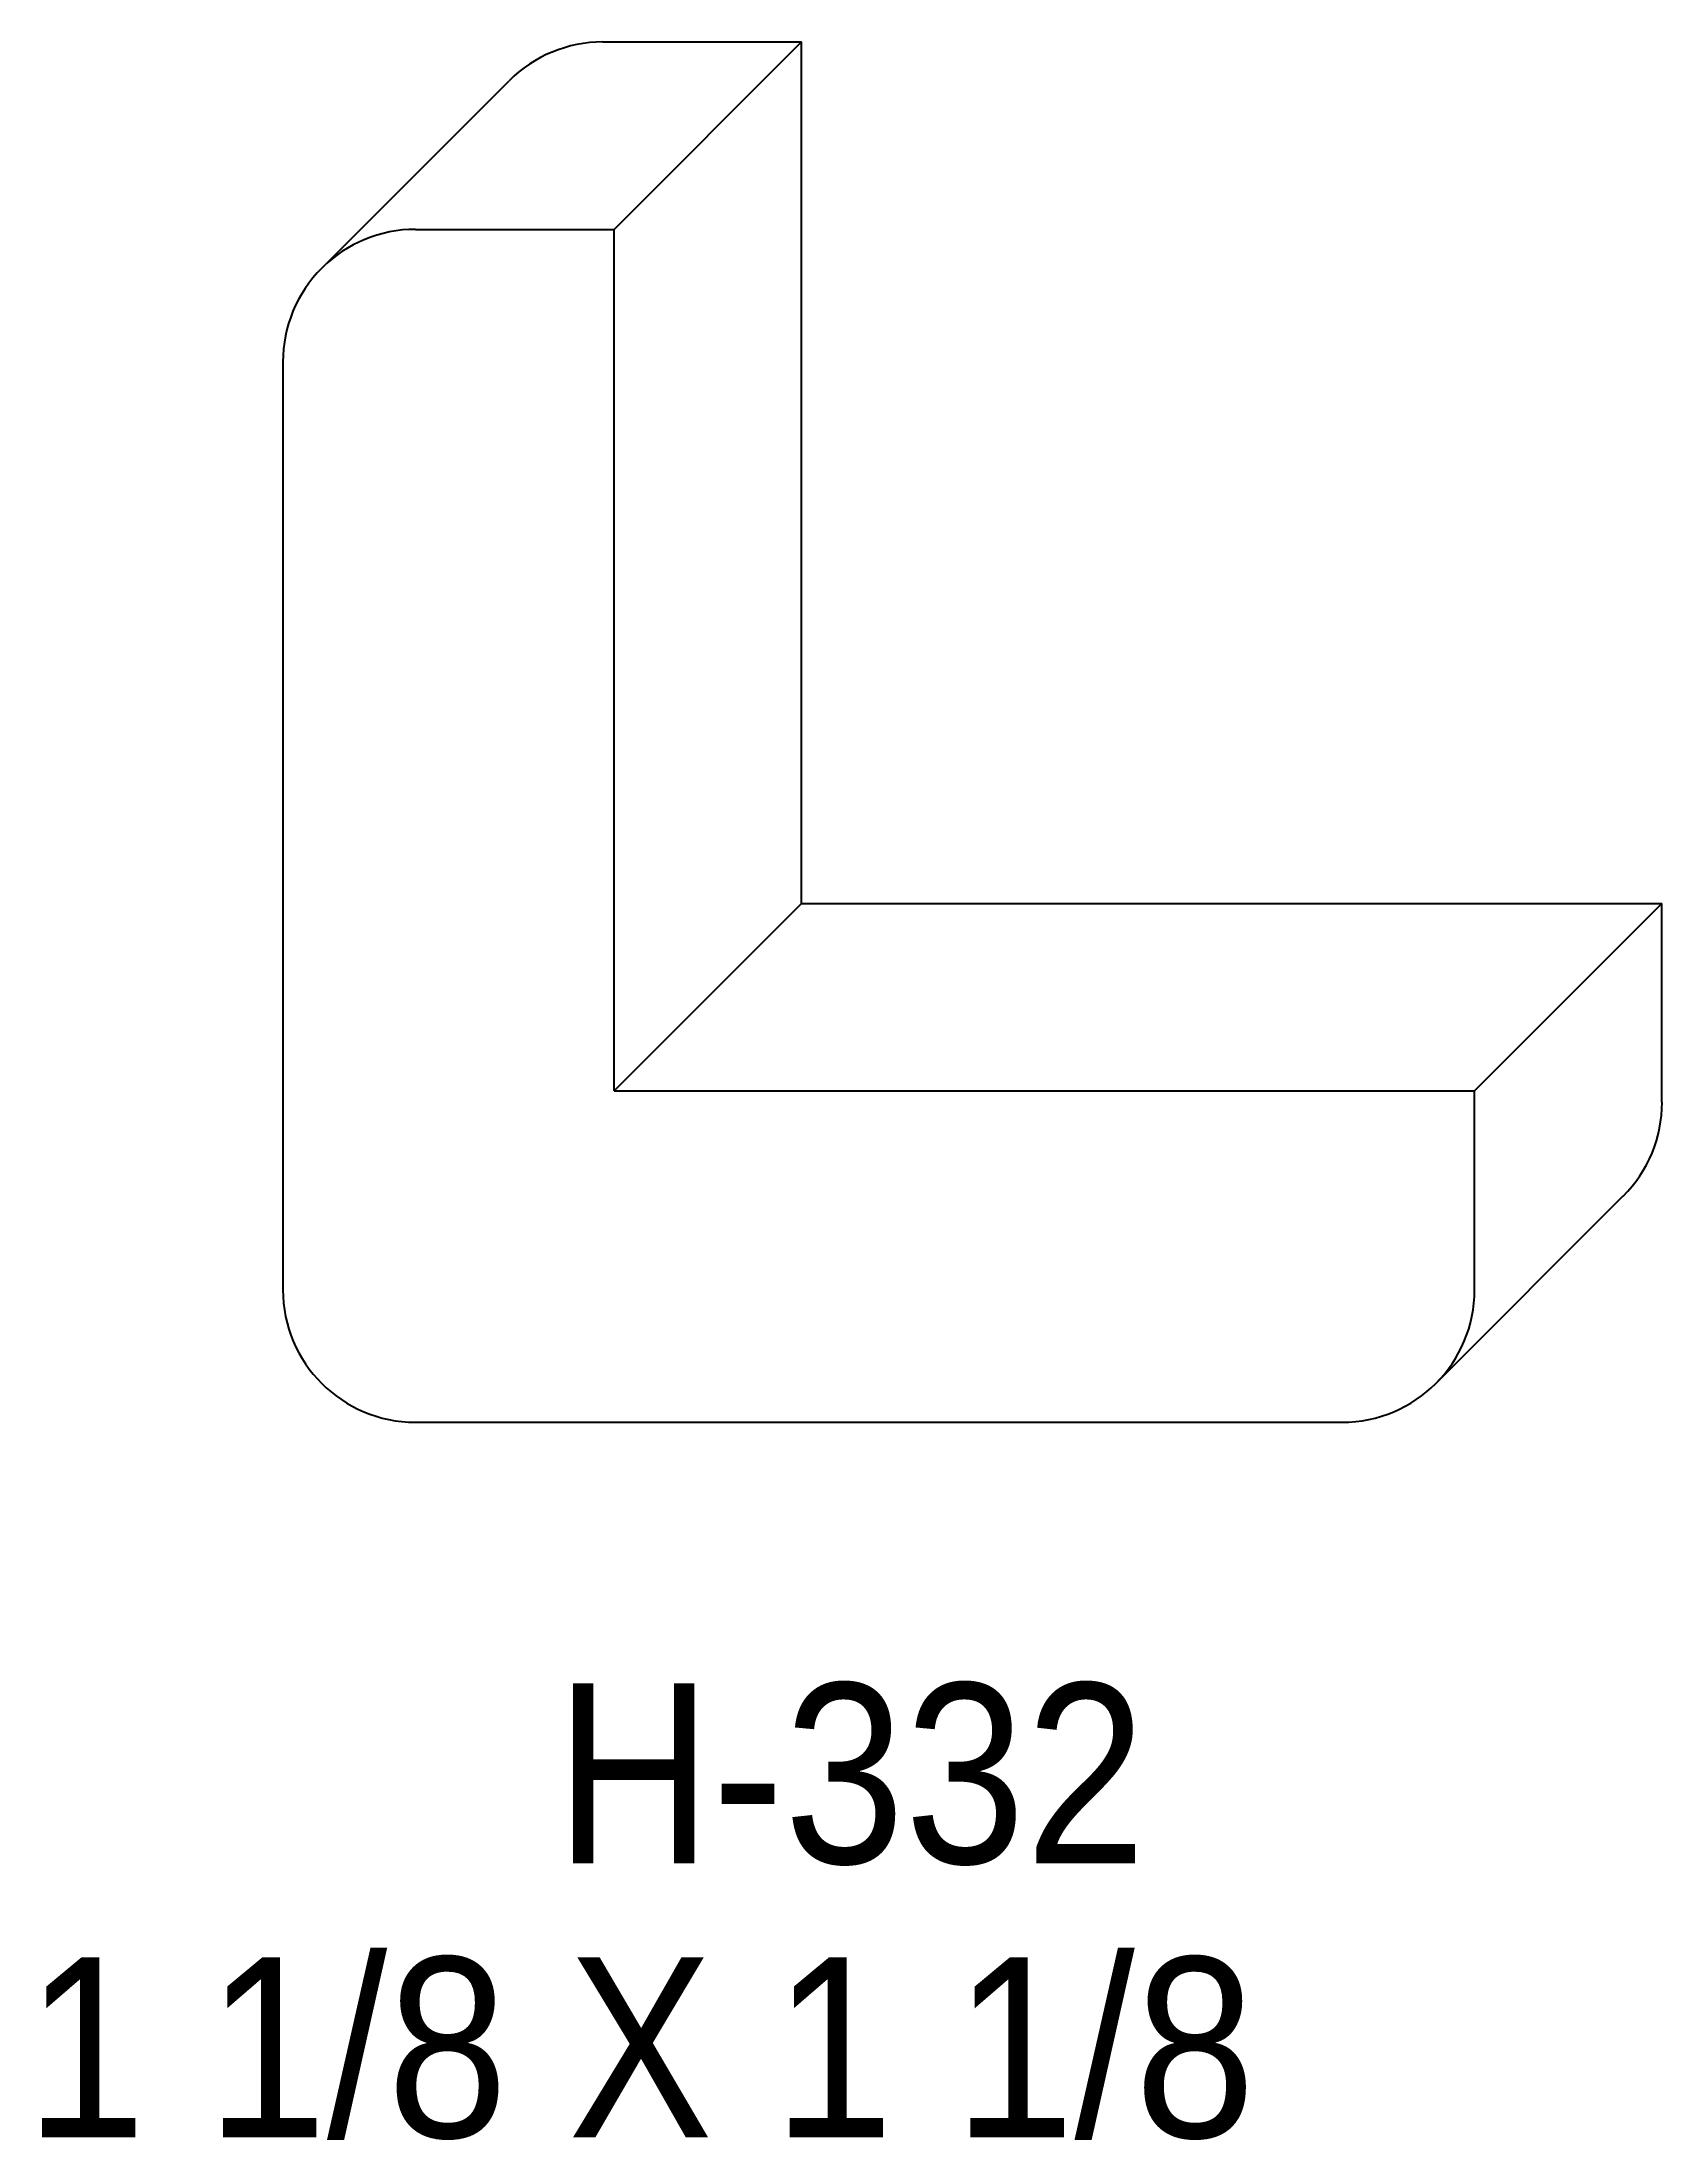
# Model space of a CAD drawing. Extents: x 77.1 to 78.63, y 134.08 to 136.06.
import ezdxf

# ---------------------------------------------------------------- set-up
doc = ezdxf.new("R2010")
doc.units = 0
doc.header["$LTSCALE"] = 5
doc.layers.add('PROFILE', color=7, linetype='CONTINUOUS')
doc.styles.add('TXT', font='TXT', dxfattribs={"height": 3.5})

msp = doc.modelspace()

# ---------------------------------------------------------------- linework, layer by layer
at = {"layer": 'PROFILE', "color": 1, "linetype": 'CONTINUOUS'}
for p, q in [((77.6264, 136.0596), (77.8138, 136.0596)), ((77.6371, 135.8828), (77.8138, 136.0596)), ((77.8138, 135.2473), (77.8138, 136.0596)), ((77.3613, 135.8462), (77.538, 136.023)), ((77.4496, 135.8828), (77.6371, 135.8828)), ((77.6371, 135.0706), (77.6371, 135.8828)), ((77.3247, 134.8831), (77.3247, 135.7579)), ((77.6371, 135.0706), (77.8138, 135.2473)), ((77.8138, 135.2473), (78.6253, 135.2473)), ((78.4486, 135.0706), (78.6253, 135.2473)), ((78.6253, 135.0598), (78.6253, 135.2473)), ((77.6371, 135.0706), (78.4486, 135.0706)), ((78.4486, 134.8831), (78.4486, 135.0706)), ((78.412, 134.7947), (78.5887, 134.9715)), ((77.4496, 134.7581), (78.3236, 134.7581))]:
    msp.add_line(p, q, dxfattribs=at)
for centre, major_axis, start_param, end_param in [((77.6264, 135.9346), (0, 0.125), 0, 0.785398), ((77.4496, 135.7579), (0.125, 0), 1.570796, 3.141593), ((78.5004, 135.0598), (0, 0.125), -2.356194, -1.570796), ((77.4496, 134.8831), (0.125, 0), 3.141593, -1.570796), ((78.3236, 134.8831), (0.125, 0), -1.570796, 0)]:
    msp.add_ellipse(centre, major_axis=major_axis, ratio=1, start_param=start_param, end_param=end_param, dxfattribs=at)

# ---------------------------------------------------------------- texts
at = {"layer": 'PROFILE', "color": 1, "linetype": 'CONTINUOUS', "style": 'TXT', "width": 0.9}
for s, height, p in [('H-332', 0.16996, (77.5815, 134.3421)), ('1 1/8 X 1 1/8', 0.169956, (77.0818, 134.0837))]:
    msp.add_text(s, height=height, dxfattribs=at).set_placement(p)

doc.saveas('drawing.dxf')
